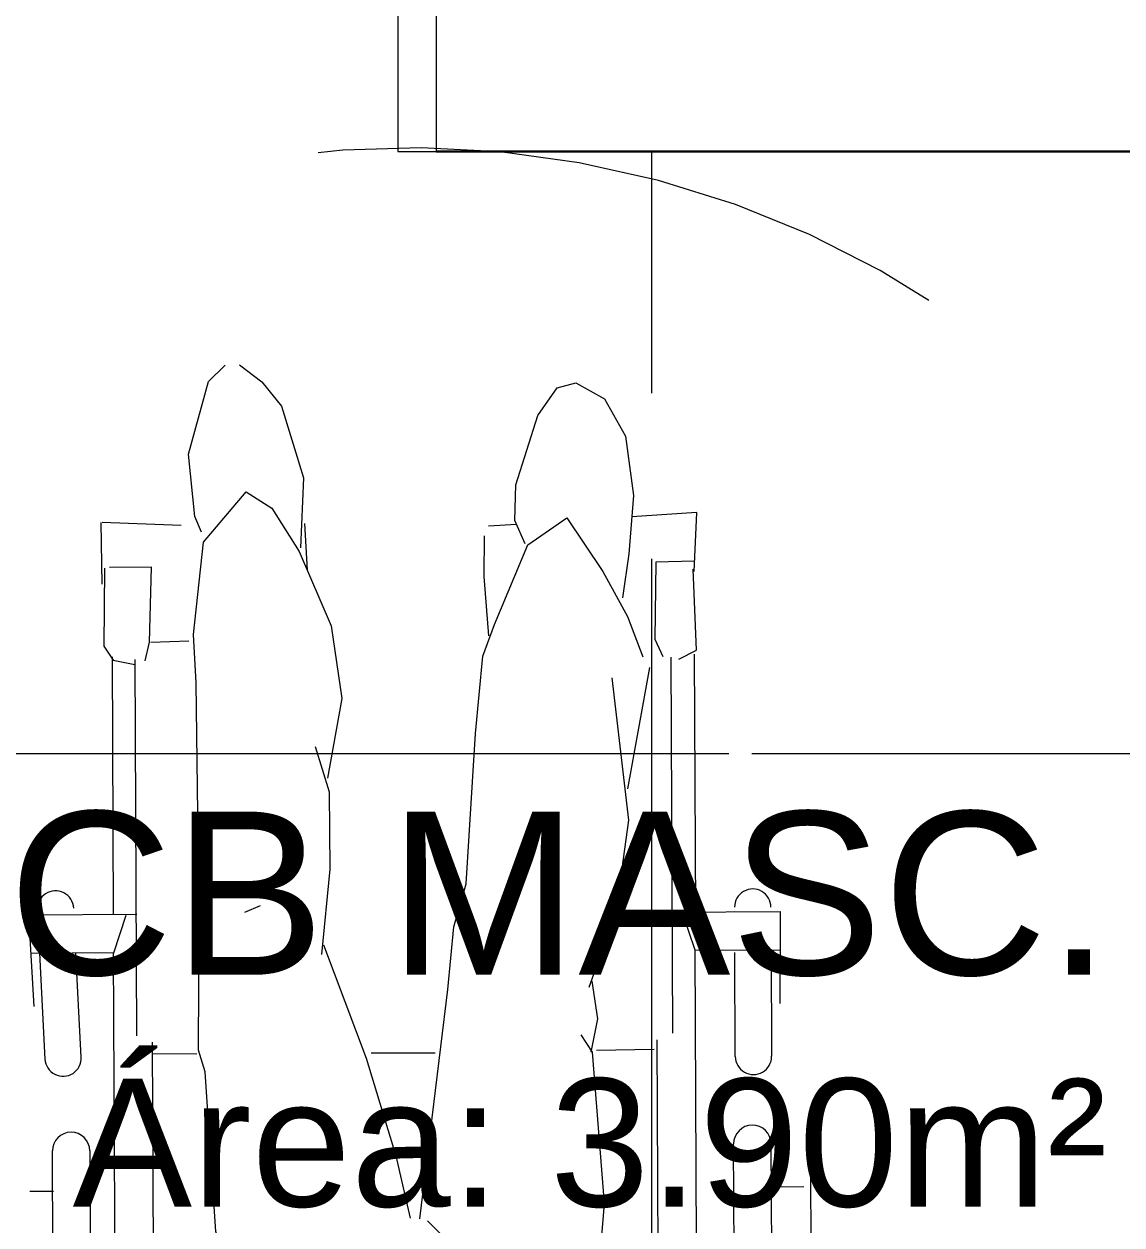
# Model space of a CAD drawing. Header units: metres. Extents: x 147 to 427, y -16 to 162.
# Drawn here: x 166.905 to 167.763, y 81.707 to 82.645 of the extents above; entities that cross this region are included whole.
import ezdxf

# ---------------------------------------------------------------- set-up
doc = ezdxf.new("R2010")
doc.units = ezdxf.units.M
doc.linetypes.add('IMPORT-Dashed _3_', pattern=[0.75, 0.5, -0.25])
doc.layers.add('1053_ARQ_BASE_MATADOURO_dwg', color=7, linetype='Continuous', lineweight=5, true_color=0x767676)
for name, color, linetype, lineweight in [('A-EQUIPAMENTOS', 7, 'Continuous', 5), ('A-ESQ-PORTAS', 7, 'Continuous', 20), ('A-PARDE', 7, 'Continuous', 5), ('A-PAREDE', 7, 'Continuous', 30), ('A-PROJEÇÃO', 7, 'IMPORT-Dashed _3_', 15), ('A-TEXTO1', 7, 'Continuous', 5), ('A_lay', 7, 'Continuous', 5)]:
    doc.layers.add(name, color=color, linetype=linetype, lineweight=lineweight)
doc.styles.add('Arial_2', font='arial.ttf', dxfattribs={"height": 0.1275})
doc.styles.add('Arial_3', font='arial.ttf', dxfattribs={"height": 0.1})

# ---------------------------------------------------------------- blocks, each defined once
blk = doc.blocks.new('1053_ARQ_BASE_MATADOURO_dwg_onw-4039622-BANHEIROS E VESTIÁRIO')
at = {"layer": 'A-EQUIPAMENTOS', "color": 253, "true_color": 0xaaaaaa}
for p, q in [((548116.73398, 9288083.33108), (548116.73443, 9288083.13104)), ((548117.23713, 9288083.13525), (548117.23669, 9288083.32795)), ((548117.1873, 9288083.32641), (548117.18793, 9288083.05047)), ((548116.70524, 9288083.13097), (548116.70481, 9288083.31675)), ((548116.7933, 9288083.31553), (548116.79391, 9288083.04957)), ((548117.26606, 9288083.25273), (548117.26633, 9288083.13532)), ((548116.67446, 9288083.15324), (548116.67433, 9288083.21113)), ((548116.97352, 9288083.19059), (548116.96016, 9288083.20417)), ((548116.67963, 9288083.16479), (548116.70374, 9288083.16485)), ((548117.26549, 9288083.16696), (548117.28406, 9288083.167)), ((548116.70475, 9288082.97956), (548116.70456, 9288083.06267)), ((548116.73296, 9288083.06273), (548116.73314, 9288082.9815)), ((548116.79637, 9288083.05714), (548116.84127, 9288083.05791)), ((548116.9673, 9288083.05954), (548117.01736, 9288083.05937)), ((548117.15348, 9288083.06004), (548117.18802, 9288083.0597)), ((548117.24363, 9288083.06211), (548117.24759, 9288082.98097)), ((548117.27602, 9288082.98087), (548117.27198, 9288083.06349)), ((548117.20011, 9288083.0454), (548117.20079, 9288082.75149)), ((548116.78175, 9288083.04444), (548116.78242, 9288082.75053)), ((548117.21793, 9288082.98052), (548117.20825, 9288082.95129)), ((548116.76423, 9288082.97948), (548116.77405, 9288082.9503)), ((548116.76434, 9288082.74827), (548116.76388, 9288082.94976)), ((548117.11562, 9288082.94909), (548117.1035, 9288082.94389)), ((548117.21888, 9288082.74932), (548117.21842, 9288082.9508)), ((548116.79937, 9288082.75861), (548116.81663, 9288082.85353)), ((548117.18847, 9288082.73786), (548117.15899, 9288082.73701)), ((548117.22744, 9288082.64435), (548117.22663, 9288082.69244)), ((548117.06826, 9288082.6454), (548117.06637, 9288082.68186)), ((548116.90276, 9288082.64656), (548116.92459, 9288082.64794)), ((548117.22637, 9288082.64417), (548117.16472, 9288082.64651))]:
    blk.add_line(p, q, dxfattribs=at)
at = {"layer": 'A-EQUIPAMENTOS', "color": 253, "true_color": 0xaaaaaa, "flags": 128}
for points in [[(548117.21736, 9288083.33789), (548117.21817, 9288082.98074), (548117.28291, 9288082.98089)], [(548116.7632, 9288083.32259), (548116.76399, 9288082.9797), (548116.69786, 9288082.97954)], [(548117.12417, 9288083.24255), (548117.13888, 9288083.19851), (548117.14685, 9288083.07376), (548117.15217, 9288083.05674), (548117.15121, 9288082.95347), (548117.15328, 9288082.76977), (548117.15526, 9288082.73202), (548117.14739, 9288082.65998), (548117.1139, 9288082.62076), (548117.09399, 9288082.63356), (548117.07251, 9288082.66734), (548117.04762, 9288082.72552), (548117.03964, 9288082.78219), (548117.05099, 9288082.8446)], [(548116.85355, 9288083.04554), (548116.84482, 9288083.05897), (548116.83561, 9288083.17739), (548116.83942, 9288083.22158)], [(548116.97962, 9288083.189), (548116.95733, 9288083.00994), (548116.95258, 9288082.96083), (548116.94269, 9288082.92736), (548116.9353, 9288082.8099), (548116.92944, 9288082.74956), (548116.92024, 9288082.72484), (548116.89396, 9288082.66263), (548116.8635, 9288082.64154), (548116.83551, 9288082.68355), (548116.81645, 9288082.71878), (548116.80447, 9288082.75034)], [(548117.05421, 9288082.97487), (548117.02111, 9288083.06331), (548116.99823, 9288083.13975), (548116.98723, 9288083.18847)], [(548116.84478, 9288083.00367), (548116.84056, 9288083.03297), (548116.84587, 9288083.059)], [(548116.78224, 9288082.9498), (548116.69772, 9288082.94961), (548116.69806, 9288083.0213)], [(548117.20006, 9288082.95076), (548117.28459, 9288082.95093), (548117.28059, 9288083.02251)], [(548116.82857, 9288082.76668), (548116.81603, 9288082.87802), (548116.82226, 9288082.92332), (548116.82876, 9288082.95778), (548116.84711, 9288083.00863)], [(548117.06039, 9288082.81969), (548117.04951, 9288082.85534), (548117.04925, 9288082.91561), (548117.05586, 9288082.98235)], [(548117.22463, 9288082.68013), (548117.22532, 9288082.74095), (548117.2179, 9288082.75191), (548117.20121, 9288082.75545)], [(548116.77643, 9288082.7521), (548116.76263, 9288082.74526), (548116.76489, 9288082.68202)], [(548116.7641, 9288082.6757), (548116.79413, 9288082.67632), (548116.79501, 9288082.73645), (548116.78873, 9288082.74995)], [(548117.19312, 9288082.75243), (548117.18971, 9288082.73789), (548117.18797, 9288082.67929), (548117.22072, 9288082.6796)], [(548116.92814, 9288082.65553), (548116.92852, 9288082.68724), (548116.9249, 9288082.73359)], [(548116.89618, 9288082.6618), (548116.90404, 9288082.64359), (548116.90333, 9288082.61557), (548116.8861, 9288082.56146), (548116.8709, 9288082.53988), (548116.85629, 9288082.53602), (548116.83393, 9288082.54877), (548116.81747, 9288082.57776), (548116.81143, 9288082.62416), (548116.8152, 9288082.66975), (548116.82031, 9288082.70418)], [(548116.76421, 9288082.68361), (548116.76209, 9288082.63765), (548116.81281, 9288082.64086)], [(548117.11896, 9288082.52132), (548117.10132, 9288082.5347), (548117.08615, 9288082.55392), (548117.06902, 9288082.60985), (548117.07156, 9288082.6644)], [(548117.14883, 9288082.65206), (548117.15403, 9288082.63994), (548117.15873, 9288082.59106), (548117.14298, 9288082.53432), (548117.12999, 9288082.52175)]]:
    blk.add_lwpolyline(points, dxfattribs=at)
at = {"layer": 'A-EQUIPAMENTOS', "color": 253, "true_color": 0xaaaaaa}
for centre, major_axis, start_param, end_param in [((548116.71984, 9288083.131), (-0.01278, 0.00706), 0.507245, 3.648837), ((548117.25173, 9288083.13529), (-0.01278, 0.00706), 0.507245, 3.648837), ((548116.71876, 9288083.0627), (0.00772, 0.01191), 5.289821, 8.431414), ((548117.2578, 9288083.0628), (-0.01062, 0.00942), 3.915721, 7.057314), ((548116.71903, 9288082.94609), (-0.00748, 0.01207), 1.018368, 4.159961), ((548117.26349, 9288082.94633), (0.01189, 0.00776), 2.612402, 5.753995)]:
    blk.add_ellipse(centre, major_axis=major_axis, ratio=1, start_param=start_param, end_param=end_param, dxfattribs=at)
blk = doc.blocks.new('1053_ARQ_BASE_MATADOURO_dwg_arq geral tgov-4039641-BANHEIROS E VESTIÁRIO')
at = {"layer": 'A_lay', "true_color": 0xaaaaaa}
h = blk.add_hatch(dxfattribs=at)
h.set_pattern_fill('FP_2', color=253, style=0, pattern_type=2)
h.set_pattern_definition([(90, (-0.43, 0), (-0.6125, 4e-17), []), (180, (-0.43, 0), (-8e-17, -0.6125), [])])
h.paths.add_polyline_path([(28.2336, -2.59034), (28.29823, -2.59034), (28.29823, -2.28868), (28.27823, -2.28868), (28.25103, -2.28012), (28.22696, -2.26481), (28.20767, -2.24381), (28.19446, -2.21853), (28.18823, -2.1907), (28.18823, -1.58997), (28.19446, -1.56214), (28.20767, -1.53687), (28.22696, -1.51586), (28.25103, -1.50056), (28.27823, -1.49199), (28.29823, -1.49199), (28.29823, -0.93983), (28.24789, -0.94671), (28.19551, -0.94279), (28.14676, -0.92886), (28.10307, -0.90637), (28.06256, -0.87328), (28.03104, -0.83476), (28.00762, -0.79023), (27.99356, -0.7414), (27.98966, -0.69074), (27.9961, -0.64034), (27.37823, -0.64034), (27.37823, -0.52034), (26.37823, -0.52034), (26.37823, -0.64034), (26.29823, -0.64034), (26.29823, -1.70034), (26.31082, -1.70068), (26.31323, -1.70168), (26.3153, -1.70327), (26.31689, -1.70534), (26.31789, -1.70775), (26.31823, -1.71034), (26.31823, -1.72384), (26.386, -1.7244), (26.38998, -1.72605), (26.3934, -1.72867), (26.39602, -1.73209), (26.39767, -1.73607), (26.39823, -1.74034), (26.39767, -1.74461), (26.39602, -1.74859), (26.3934, -1.752), (26.38998, -1.75463), (26.386, -1.75628), (26.38173, -1.75684), (26.31823, -1.75684), (26.31789, -1.77293), (26.31689, -1.77534), (26.3153, -1.77741), (26.31323, -1.779), (26.31082, -1.78), (26.30823, -1.78034), (26.29823, -1.78034), (26.29823, -1.89034), (26.34823, -1.89034), (26.34823, -1.84034), (26.34993, -1.8274), (26.35493, -1.81534), (26.36287, -1.80498), (26.37323, -1.79704), (26.38529, -1.79204), (26.39823, -1.79034), (26.69823, -1.79034), (26.71117, -1.79204), (26.72323, -1.79704), (26.73359, -1.80498), (26.74153, -1.81534), (26.74653, -1.8274), (26.74823, -1.84034), (26.74823, -2.17833), (26.76472, -2.18059), (26.77996, -2.18695), (26.79293, -2.19689), (26.80205, -2.20788), (26.80919, -2.22404), (26.81188, -2.23801), (26.81021, -2.25608), (26.80599, -2.26915), (26.79598, -2.28405), (26.78584, -2.29362), (26.76978, -2.30189), (26.75641, -2.30536), (26.7565, -2.49034), (27.2025, -2.4909), (27.20648, -2.49255), (27.2099, -2.49517), (27.21252, -2.49859), (27.21417, -2.50257), (27.21473, -2.50684), (27.21473, -2.57034), (27.23082, -2.57068), (27.23323, -2.57168), (27.23554, -2.57358), (27.23689, -2.57534), (27.23789, -2.57775), (27.23823, -2.58034), (27.23823, -2.59034), (27.30239, -2.59034), (27.30239, -2.57034), (27.30917, -2.54712), (27.32091, -2.52597), (27.33703, -2.50792), (27.35673, -2.49388), (27.37904, -2.48453), (27.40286, -2.48034), (27.59457, -2.48034), (27.59457, -2.46249), (27.59868, -2.46249), (27.59868, -2.10063), (27.61059, -2.05376), (27.63477, -2.00946), (27.66554, -1.97504), (27.70543, -1.9477), (27.75259, -1.93041), (27.79868, -1.92485), (27.84668, -1.93064), (27.89192, -1.9477), (27.93181, -1.97504), (27.96404, -2.01108), (27.98676, -2.05376), (27.99868, -2.10063), (27.99891, -2.48111), (28.02634, -2.48811), (28.05158, -2.50146), (28.07298, -2.52036), (28.08935, -2.54376), (28.09977, -2.57034), (28.09977, -2.59034), (28.10053, -2.59034)])
h.paths.add_polyline_path([(27.10764, -1.89612), (27.10714, -1.78694), (27.13519, -1.78682), (27.13569, -1.89599)])
h.paths.add_polyline_path([(27.53223, -1.89417), (27.53173, -1.785), (27.55978, -1.78487), (27.56028, -1.89405)])
h.paths.add_polyline_path([(27.34786, -1.77111), (27.31949, -1.77048), (27.27507, -1.75837), (27.24851, -1.72094), (27.24465, -1.66854), (27.26133, -1.6395), (27.30299, -1.59122), (27.32336, -1.58907), (27.34175, -1.59592), (27.36061, -1.60767), (27.37952, -1.63176), (27.38442, -1.63398), (27.40751, -1.67256), (27.41235, -1.70918), (27.41409, -1.73503), (27.39731, -1.74878), (27.38064, -1.76638), (27.36186, -1.76675)])
h.paths.add_polyline_path([(27.03278, -1.63854), (27.00493, -1.60499), (26.99851, -1.58017), (27.00925, -1.53137), (27.01996, -1.52618), (27.0327, -1.54439), (27.03856, -1.5378), (27.03825, -1.52499), (27.05375, -1.52104), (27.05383, -1.53856), (27.06528, -1.57151), (27.06068, -1.60416), (27.05381, -1.60551), (27.03957, -1.6177)])
h.paths.add_polyline_path([(27.06237, -1.36279), (27.05868, -1.3625), (27.05518, -1.36125), (27.05213, -1.35915), (27.04973, -1.35633), (27.04814, -1.35298), (27.04747, -1.34934), (27.04325, -1.26673), (27.03635, -1.26676), (27.03461, -1.23683), (27.04172, -1.2368), (27.04181, -1.22919), (27.04305, -1.2257), (27.04516, -1.22264), (27.04798, -1.22024), (27.05133, -1.21865), (27.05497, -1.21798), (27.05866, -1.21828), (27.06216, -1.21952), (27.06521, -1.22162), (27.06761, -1.22444), (27.0692, -1.22779), (27.06987, -1.23143), (27.07014, -1.23667), (27.11112, -1.23648), (27.10109, -1.26646), (27.07167, -1.2666), (27.07553, -1.35158), (27.07429, -1.35507), (27.07218, -1.35813), (27.06936, -1.36053), (27.06602, -1.36212)])
h.paths.add_polyline_path([(27.60075, -1.36148), (27.59708, -1.36101), (27.59365, -1.35961), (27.5907, -1.35736), (27.58843, -1.35444), (27.58699, -1.35102), (27.58649, -1.34735), (27.58611, -1.26424), (27.6145, -1.26411), (27.61442, -1.35089), (27.61302, -1.35432), (27.61077, -1.35727), (27.60784, -1.35954), (27.60443, -1.36098)])
h.paths.add_polyline_path([(27.5556, -1.33418), (27.54677, -1.3296), (27.53766, -1.32965), (27.53631, -1.03577), (27.54231, -1.03681), (27.55437, -1.0308), (27.55531, -1.23444), (27.54497, -1.23449), (27.55528, -1.26491)])
h.paths.add_polyline_path([(27.58597, -1.2343), (27.58642, -1.22706), (27.58783, -1.22363), (27.59007, -1.22068), (27.593, -1.21841), (27.59642, -1.21698), (27.60009, -1.21648), (27.60377, -1.21695), (27.6072, -1.21835), (27.61015, -1.22059), (27.61242, -1.22352), (27.61385, -1.22694), (27.61437, -1.23417)])
h.paths.add_polyline_path([(27.39405, -1.02176), (27.39007, -0.9723), (27.39038, -0.94059), (27.39391, -0.933), (27.41437, -0.93165), (27.41509, -0.90058), (27.4322, -0.84642), (27.44735, -0.82481), (27.46195, -0.82091), (27.48434, -0.83361), (27.50087, -0.86257), (27.50702, -0.90895), (27.50567, -0.92566), (27.55638, -0.92232), (27.55472, -0.96038), (27.52443, -0.96107), (27.52374, -1.01757), (27.50823, -1.01932), (27.50222, -1.00358), (27.48307, -0.9684), (27.45499, -0.92645), (27.42457, -0.94761), (27.39843, -1.00988)])
at = {"layer": 'A-ESQ-PORTAS', "color": 253, "true_color": 0xaaaaaa, "flags": 128}
blk.add_lwpolyline([(27.30823, -0.49034), (27.27823, -0.49034), (27.27823, -0.64034), (27.30823, -0.64034)], dxfattribs=at)
at = {"layer": 'A-PARDE', "color": 253, "true_color": 0xaaaaaa}
blk.add_line((27.30823, -0.49034), (27.30823, -0.64034), dxfattribs=at)
at = {"layer": 'A-PAREDE', "color": 253, "true_color": 0xaaaaaa}
blk.add_line((27.30823, -0.64034), (28.13058, -0.64034), dxfattribs=at)
at = {"layer": 'A-PROJEÇÃO', "color": 253, "true_color": 0xaaaaaa}
for start, end in [(0, 300.1852), (307.22606, 360)]:
    blk.add_arc((27.2881, -1.38739), 0.75, start, end, dxfattribs=at)
at = {"rotation": 180.131326343532}
blk.add_blockref('1053_ARQ_BASE_MATADOURO_dwg_onw-4039622-BANHEIROS E VESTIÁRIO', (526853.85113, 9289313.64209), dxfattribs=at)
at = {"layer": 'A-TEXTO1', "attachment_point": 1, "line_spacing_factor": 0.941778}
for s, insert, char_height, width, style in [('WCB MASC.', (26.80583, -1.15597), 0.1275, 1.2269006, 'Arial_2'), ('Área: 3.90m²', (27.02432, -1.36456), 0.0999995, 0.9647171, 'Arial_3')]:
    blk.add_mtext(s, dxfattribs=dict(at, insert=insert, char_height=char_height, width=width, style=style))
blk = doc.blocks.new('1053_ARQ_BASE_MATADOURO_dwg-3625622-BANHEIROS E VESTIÁRIO')
blk.add_blockref('1053_ARQ_BASE_MATADOURO_dwg_arq geral tgov-4039641-BANHEIROS E VESTIÁRIO', (130.20979, 83.18603))

msp = doc.modelspace()

# ---------------------------------------------------------------- block references
at = {"layer": '1053_ARQ_BASE_MATADOURO_dwg', "color": 253, "true_color": 0xaaaaaa}
msp.add_blockref('1053_ARQ_BASE_MATADOURO_dwg-3625622-BANHEIROS E VESTIÁRIO', (9.70912, 0), dxfattribs=at)

doc.saveas('drawing.dxf')
